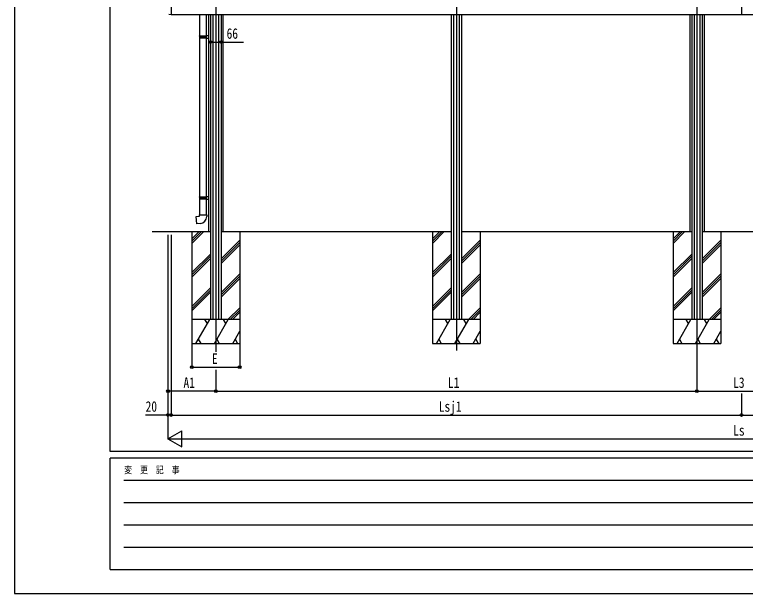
# Model space of a CAD drawing. Units: millimetres, scale not verified. Extents: x -8410 to 8410, y -5940 to 5940.
# Drawn here: x -8410 to -3823, y -5940 to -2306 of the extents above; entities that cross this region are included whole.
import ezdxf
from ezdxf.enums import TextEntityAlignment as Align

# ---------------------------------------------------------------- set-up
doc = ezdxf.new("R2010")
doc.units = ezdxf.units.MM
doc.header["$LTSCALE"] = 30
for name, color, linetype in [('0-3_YKK_12', 2, 'Continuous'), ('0-4_YKK_13', 4, 'Continuous'), ('0-5_YKK_A1', 4, 'Continuous'), ('0-6_YKK_D', 6, 'Continuous'), ('0-7_YKK_ZWAK', 7, 'Continuous')]:
    doc.layers.add(name, color=color, linetype=linetype)
doc.styles.add('ＭＳ ゴシック', font='')
doc.styles.get('ＭＳ ゴシック').set_extended_font_data('MS Gothic')

msp = doc.modelspace()

# ---------------------------------------------------------------- linework, layer by layer
at = {"layer": '0-3_YKK_12'}
for p, q in [((-7147.39, -1076.43), (-7147.39, -4320)), ((-4127.39, -1076.43), (-4127.39, -4320)), ((-7147.39, -1401.29), (-7147.39, -4422.37)), ((-5637.39, -1401.29), (-5637.39, -4415.4)), ((-4127.39, -1401.29), (-4127.39, -4415.4))]:
    msp.add_line(p, q, dxfattribs=at)
at = {"layer": '0-4_YKK_13'}
for p, q in [((-7427.39, -2306.5), (-7442.68, -2305.7)), ((-7248.59, -2306), (-7248.59, -2439.2)), ((-7206.59, -2436.64), (-7206.59, -2306)), ((-7250.59, -2441.2), (-7249.59, -2439.2)), ((-7250.59, -2441.2), (-7206.59, -2441.2)), ((-7250.59, -2441.2), (-7250.59, -2449.2)), ((-7250.59, -2449.2), (-7206.59, -2449.2)), ((-7250.59, -2449.2), (-7249.59, -2451.2)), ((-7249.59, -2439.2), (-7206.59, -2439.2)), ((-7249.59, -2451.2), (-7206.59, -2451.2)), ((-7248.59, -2451.2), (-7248.59, -3450.43)), ((-7211.07, -2441.2), (-7211.5, -2439.2)), ((-7208.59, -2436.7), (-7192.59, -2436.23)), ((-7208.59, -2438.7), (-7208.59, -2436.7)), ((-7208.59, -2438.7), (-7206.59, -2438.7)), ((-7208.59, -2453.7), (-7208.59, -2451.7)), ((-7208.59, -2453.7), (-7192.59, -2454.17)), ((-7206.59, -2439.2), (-7206.59, -2439.75)), ((-7206.59, -3447.87), (-7206.59, -2453.76)), ((-7192.59, -2436.23), (-7192.59, -2454.17)), ((-7250.59, -3452.43), (-7249.59, -3450.43)), ((-7250.59, -3452.43), (-7206.59, -3452.43)), ((-7250.59, -3452.43), (-7250.59, -3460.43)), ((-7250.59, -3460.43), (-7206.59, -3460.43)), ((-7250.59, -3460.43), (-7249.59, -3462.43)), ((-7249.59, -3450.43), (-7206.59, -3450.43)), ((-7249.59, -3462.43), (-7206.59, -3462.43)), ((-7248.59, -3462.43), (-7248.59, -3562.43)), ((-7211.07, -3452.43), (-7211.5, -3450.43)), ((-7208.59, -3447.93), (-7192.59, -3447.46)), ((-7208.59, -3449.93), (-7208.59, -3447.93)), ((-7208.59, -3449.93), (-7206.59, -3449.93)), ((-7208.59, -3464.93), (-7208.59, -3462.93)), ((-7208.59, -3464.93), (-7192.59, -3465.4)), ((-7206.59, -3450.43), (-7206.59, -3450.98)), ((-7206.59, -3562.43), (-7206.59, -3464.99)), ((-7192.59, -3447.46), (-7192.59, -3465.4)), ((-7250.59, -3562.43), (-7204.59, -3562.43)), ((-7250.59, -3572.43), (-7250.59, -3562.43)), ((-7204.59, -3562.43), (-7204.59, -3573.35))]:
    msp.add_line(p, q, dxfattribs=at)
for points in [[(-7211.07, -2441.2), (-7211.07, -2449.2), (-7211.5, -2451.2)], [(-7208.59, -2451.7), (-7206.59, -2451.7), (-7206.59, -2438.7)], [(-7211.07, -3452.43), (-7211.07, -3460.43), (-7211.5, -3462.43)], [(-7208.59, -3462.93), (-7206.59, -3462.93), (-7206.59, -3449.93)], [(-7245.67, -3618.18), (-7266.51, -3620), (-7270.52, -3574.18), (-7250.59, -3572.43)]]:
    msp.add_lwpolyline(points, dxfattribs=at)
msp.add_arc((-7249.59, -3573.35), 45, 275, 0, dxfattribs=at)
at = {"layer": '0-5_YKK_A1'}
for p, q in [((-7427.39, -1469.5), (-7427.39, -2306.5)), ((-3847.39, -2241.5), (-3847.39, -2306)), ((-7427.39, -2306), (-3847.39, -2306)), ((-7192.59, -2306), (-7192.59, -3670)), ((-7180.39, -2306), (-7180.39, -4220)), ((-7164.89, -2306), (-7164.89, -4220)), ((-7129.89, -2306), (-7129.89, -4220)), ((-7114.39, -2306), (-7114.39, -4220)), ((-7102.19, -2306), (-7102.19, -3670)), ((-5670.39, -2306), (-5670.39, -4220)), ((-5654.89, -2306), (-5654.89, -4220)), ((-5619.89, -2306), (-5619.89, -4220)), ((-5604.39, -2306), (-5604.39, -4220)), ((-4172.59, -2306), (-4172.59, -3670)), ((-4160.39, -2306), (-4160.39, -4220)), ((-4144.89, -2306), (-4144.89, -4220)), ((-4109.89, -2306), (-4109.89, -4220)), ((-4094.39, -2306), (-4094.39, -4220)), ((-4082.19, -2306), (-4082.19, -3670)), ((-3847.39, -2306), (-267.39, -2306)), ((-7180.39, -3670), (-7547.39, -3670)), ((-7297.39, -3670), (-7297.39, -4370)), ((-7297.39, -3713.98), (-7253.41, -3670)), ((-7297.39, -3728.12), (-7239.27, -3670)), ((-7297.39, -3742.26), (-7225.13, -3670)), ((-5670.39, -3670), (-7114.39, -3670)), ((-6997.39, -3670), (-6997.39, -4370)), ((-5787.39, -3670), (-5787.39, -4370)), ((-5787.39, -3713.98), (-5743.41, -3670)), ((-5787.39, -3728.12), (-5729.27, -3670)), ((-5787.39, -3742.26), (-5715.13, -3670)), ((-4160.39, -3670), (-5604.39, -3670)), ((-5487.39, -3670), (-5487.39, -4370)), ((-4277.39, -3670), (-4277.39, -4370)), ((-4277.39, -3713.98), (-4233.41, -3670)), ((-4277.39, -3728.12), (-4219.27, -3670)), ((-4277.39, -3742.26), (-4205.13, -3670)), ((-3600.39, -3670), (-4094.39, -3670)), ((-3977.39, -3670), (-3977.39, -4370)), ((-7114.39, -3839.35), (-6997.39, -3722.35)), ((-7114.39, -3853.49), (-6997.39, -3736.49)), ((-7114.39, -3867.63), (-6997.39, -3750.63)), ((-5604.39, -3839.35), (-5487.39, -3722.35)), ((-5604.39, -3853.49), (-5487.39, -3736.49)), ((-5604.39, -3867.63), (-5487.39, -3750.63)), ((-4094.39, -3839.35), (-3977.39, -3722.35)), ((-4094.39, -3853.49), (-3977.39, -3736.49)), ((-4094.39, -3867.63), (-3977.39, -3750.63)), ((-7297.39, -3926.11), (-7180.39, -3809.11)), ((-7297.39, -3940.25), (-7180.39, -3823.25)), ((-7297.39, -3954.39), (-7180.39, -3837.4)), ((-5787.39, -3926.11), (-5670.39, -3809.11)), ((-5787.39, -3940.25), (-5670.39, -3823.25)), ((-5787.39, -3954.39), (-5670.39, -3837.4)), ((-4277.39, -3926.11), (-4160.39, -3809.11)), ((-4277.39, -3940.25), (-4160.39, -3823.25)), ((-4277.39, -3954.39), (-4160.39, -3837.4)), ((-7114.39, -4051.48), (-6997.39, -3934.48)), ((-5604.39, -4051.48), (-5487.39, -3934.48)), ((-4094.39, -4051.48), (-3977.39, -3934.48)), ((-7114.39, -4065.62), (-6997.39, -3948.62)), ((-7114.39, -4079.76), (-6997.39, -3962.76)), ((-5604.39, -4065.62), (-5487.39, -3948.62)), ((-5604.39, -4079.76), (-5487.39, -3962.76)), ((-4094.39, -4065.62), (-3977.39, -3948.62)), ((-4094.39, -4079.76), (-3977.39, -3962.76)), ((-7297.39, -4138.24), (-7180.39, -4021.24)), ((-7297.39, -4152.38), (-7180.39, -4035.38)), ((-5787.39, -4138.24), (-5670.39, -4021.24)), ((-5787.39, -4152.38), (-5670.39, -4035.38)), ((-4277.39, -4138.24), (-4160.39, -4021.24)), ((-4277.39, -4152.38), (-4160.39, -4035.38)), ((-7297.39, -4166.53), (-7180.39, -4049.53)), ((-5787.39, -4166.53), (-5670.39, -4049.53)), ((-4277.39, -4166.53), (-4160.39, -4049.53)), ((-7070.78, -4220), (-6997.39, -4146.61)), ((-7056.64, -4220), (-6997.39, -4160.75)), ((-5560.78, -4220), (-5487.39, -4146.61)), ((-5546.64, -4220), (-5487.39, -4160.75)), ((-4050.78, -4220), (-3977.39, -4146.61)), ((-4036.64, -4220), (-3977.39, -4160.75)), ((-7042.5, -4220), (-6997.39, -4174.89)), ((-5532.5, -4220), (-5487.39, -4174.89)), ((-4022.5, -4220), (-3977.39, -4174.89)), ((-6997.39, -4220), (-7297.39, -4220)), ((-7271.91, -4370), (-7185.3, -4220)), ((-7200.3, -4245.98), (-7215.31, -4220)), ((-7156.44, -4370), (-7069.83, -4220)), ((-7084.83, -4245.98), (-7099.84, -4220)), ((-5487.39, -4220), (-5787.39, -4220)), ((-5761.91, -4370), (-5675.3, -4220)), ((-5690.3, -4245.98), (-5705.31, -4220)), ((-5646.44, -4370), (-5559.83, -4220)), ((-5574.83, -4245.98), (-5589.84, -4220)), ((-3977.39, -4220), (-4277.39, -4220)), ((-4251.91, -4370), (-4165.3, -4220)), ((-4180.3, -4245.98), (-4195.31, -4220)), ((-4136.44, -4370), (-4049.83, -4220)), ((-4064.83, -4245.98), (-4079.84, -4220)), ((-7040.97, -4370), (-6997.39, -4294.53)), ((-5530.97, -4370), (-5487.39, -4294.53)), ((-4020.97, -4370), (-3977.39, -4294.53)), ((-7256.91, -4344.02), (-7241.91, -4370)), ((-7141.44, -4344.02), (-7126.44, -4370)), ((-7025.97, -4344.02), (-7010.97, -4370)), ((-5746.91, -4344.02), (-5731.91, -4370)), ((-5631.44, -4344.02), (-5616.44, -4370)), ((-5515.97, -4344.02), (-5500.97, -4370)), ((-4236.91, -4344.02), (-4221.91, -4370)), ((-4121.44, -4344.02), (-4106.44, -4370)), ((-4005.97, -4344.02), (-3990.97, -4370)), ((-7297.39, -4370), (-6997.39, -4370)), ((-5787.39, -4370), (-5487.39, -4370)), ((-4277.39, -4370), (-3977.39, -4370))]:
    msp.add_line(p, q, dxfattribs=at)
at = {"layer": '0-6_YKK_D'}
for p, q in [((-7180.39, -2439.02), (-7180.39, -2478.97)), ((-7114.39, -2439.02), (-7114.39, -2478.97)), ((-7447.39, -3689.18), (-7447.39, -4671)), ((-7427.39, -3688.37), (-7427.39, -4821)), ((-7427.39, -3688.37), (-7427.39, -4821)), ((-7297.39, -4371), (-7297.39, -4521)), ((-6997.39, -4371), (-6997.39, -4521)), ((-4127.39, -4416.4), (-4127.39, -4671)), ((-4127.39, -4424.37), (-4127.39, -4671)), ((-7447.39, -4477.23), (-7447.39, -4971)), ((-7447.39, -4530.38), (-7447.39, -4821)), ((-7297.39, -4520), (-6997.39, -4520)), ((-7147.39, -4535.58), (-7147.39, -4671)), ((-7147.39, -4535.58), (-7147.39, -4671)), ((-7147.39, -4670), (-7447.39, -4670)), ((-7147.39, -4670), (-4127.39, -4670)), ((-4127.39, -4670), (-3567.39, -4670)), ((-3847.39, -4684.74), (-3847.39, -4821)), ((-3847.39, -4684.74), (-3847.39, -4821)), ((-7427.39, -4820), (-3847.39, -4820)), ((-3847.39, -4820), (-267.39, -4820)), ((-7447.39, -4970), (-7360.79, -4920)), ((-7360.79, -5020), (-7360.79, -4920)), ((-7447.39, -4970), (-7360.79, -5020)), ((-7447.39, -4970), (-7274.19, -4970)), ((-7347.39, -4970), (-347.39, -4970))]:
    msp.add_line(p, q, dxfattribs=at)
for points in [[(-7180.39, -2477.97), (-7114.39, -2477.97), (-6973.19, -2477.97)], [(-7427.39, -4820), (-7447.39, -4820), (-7588.59, -4820)]]:
    msp.add_lwpolyline(points, dxfattribs=at)
for centre in [(-7180.39, -2477.97), (-7114.39, -2477.97), (-7297.39, -4520), (-6997.39, -4520), (-7447.39, -4670), (-7147.39, -4670), (-7147.39, -4670), (-4127.39, -4670), (-4127.39, -4670), (-7447.39, -4820), (-7427.39, -4820), (-7427.39, -4820), (-3847.39, -4820), (-3847.39, -4820)]:
    msp.add_circle(centre, 8.5, dxfattribs=at)
at = {"layer": '0-7_YKK_ZWAK'}
for p, q in [((-7809.96, -5050), (-7809.96, 5550)), ((7790.04, -5050), (-7809.96, -5050)), ((-2609.96, -5090), (-7809.96, -5090)), ((-7809.96, -5790), (-7809.96, -5090)), ((-7724.96, -5230), (-2709.96, -5230)), ((-7724.96, -5370), (-2709.96, -5370)), ((-7724.96, -5510), (-2709.96, -5510)), ((-7724.96, -5650), (-2709.96, -5650)), ((-7809.96, -5790), (-2609.96, -5790))]:
    msp.add_line(p, q, dxfattribs=at)
msp.add_lwpolyline([(-8410, -5940), (8410, -5940), (8410, 5940), (-8410, 5940)], close=True, dxfattribs=at)

# ---------------------------------------------------------------- texts
at = {"layer": '0-6_YKK_D', "style": 'ＭＳ ゴシック', "width": 0.8}
for s, p in [('66', (-7079.59, -2477.17)), ('E', (-7171.39, -4519.2)), ('A1', (-7350.19, -4669.2)), ('L1', (-5690.19, -4669.2)), ('L3', (-3900.19, -4669.2)), ('20', (-7587.79, -4819.2)), ('Lsj1', (-5747.79, -4819.2)), ('Ls', (-3900.19, -4969.2))]:
    msp.add_text(s, height=65.98, dxfattribs=at).set_placement(p, align=Align.BOTTOM_LEFT)
at = {"layer": '0-7_YKK_ZWAK', "style": 'ＭＳ ゴシック', "width": 0.8}
msp.add_text('変  更  記  事', height=43.99, dxfattribs=at).set_placement((-7722.62, -5200), align=Align.BOTTOM_LEFT)

doc.saveas('drawing.dxf')
